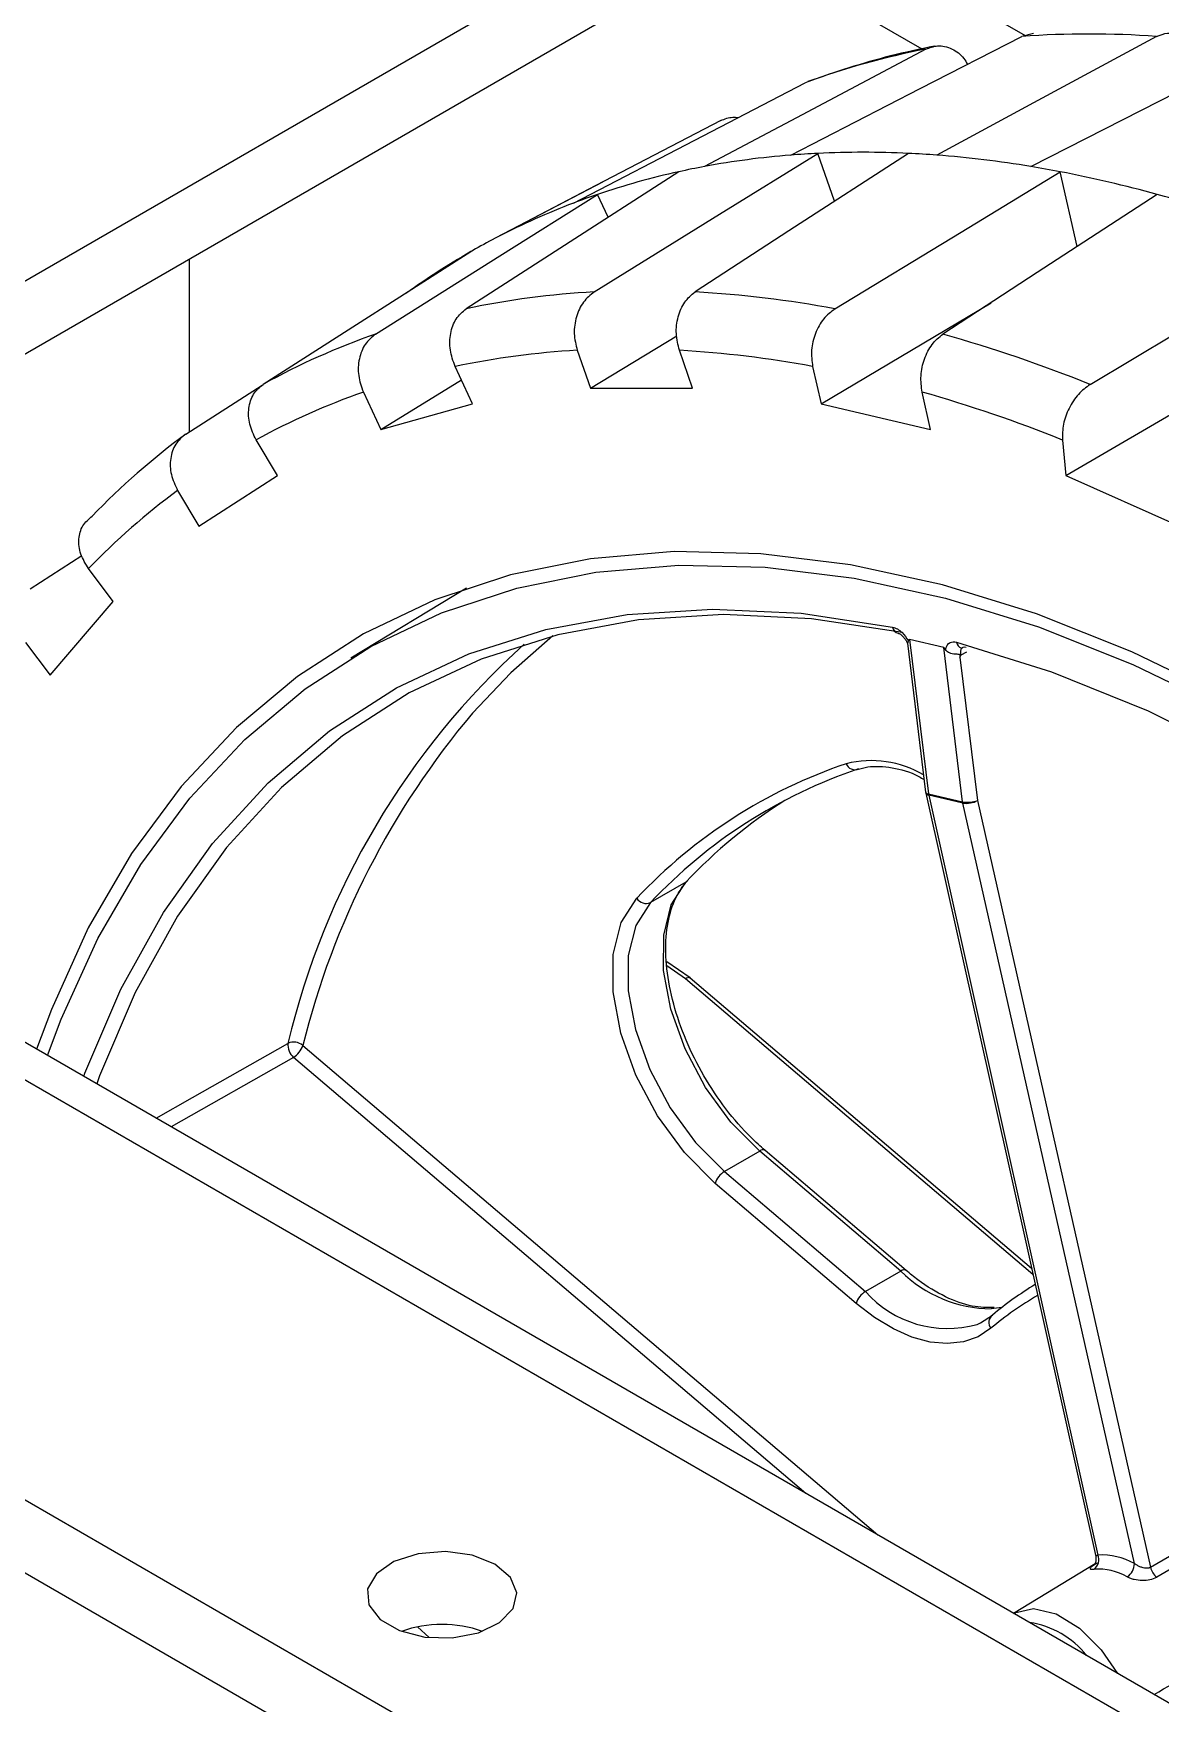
# Model space of a CAD drawing. Header units: inches. Extents: x 0 to 11, y 0 to 8.4.
# Drawn here: x 6.0299 to 6.1614, y 5.6153 to 5.8101 of the extents above; entities that cross this region are included whole.
import ezdxf

# ---------------------------------------------------------------- set-up
doc = ezdxf.new("R2010")
doc.units = ezdxf.units.IN
doc.header["$MEASUREMENT"] = 0

msp = doc.modelspace()

# ---------------------------------------------------------------- linework, layer by layer
at = {"color": 7, "linetype": 'Continuous', "lineweight": 25}
for p, q in [((5.913767956872807, 5.714718276366994), (7.504758214542304, 6.633177402167677)), ((5.913767956872807, 5.706212642909851), (7.504758214542304, 6.624671768710534)), ((6.119418083289489, 5.824931933879074), (6.145624605874027, 5.809803230414532)), ((6.11205119042214, 5.820679117150503), (6.133592402857232, 5.808243639908333)), ((6.146586647108822, 5.810055520346799), (6.145248650024528, 5.809704638096056)), ((6.123392178463503, 5.790483495369439), (6.121456966365603, 5.796071549109365)), ((6.096306970342377, 5.792698453632165), (6.08385555216547, 5.786203528138245)), ((6.151679169190033, 5.785194590288566), (6.149722348013207, 5.793924681026123)), ((6.09699634254711, 5.788631414332328), (6.095751880005422, 5.791287825070802)), ((6.048118245298269, 5.763609649324685), (6.048118245298269, 5.783771413533042)), ((6.121810983099627, 5.766868503590256), (6.141645550294197, 5.778654737756897)), ((6.09489827844331, 5.768684622388332), (6.10498263999105, 5.77477573711691)), ((6.150378014685136, 5.758492317694431), (6.180519152016749, 5.776096040452677)), ((6.093367930223786, 5.773103604731814), (6.09489827844331, 5.768684622388332)), ((6.106820099925658, 5.7686834984908), (6.105289751706133, 5.773102480834281)), ((6.081163567793237, 5.76687233551559), (6.079124811433831, 5.771224233708456)), ((6.120835541876241, 5.771220301541959), (6.121810983099627, 5.766868503590256)), ((6.047687886021464, 5.763335283033704), (6.056624240775721, 5.769032463601126)), ((6.070457629628682, 5.763885492237981), (6.079861701873681, 5.76965127862791)), ((5.805050289265672, 5.76829356582965), (7.675936981155074, 4.688253667897538)), ((6.068418873269274, 5.768237390430848), (6.070457629628682, 5.763885492237981)), ((6.09489827844331, 5.768684622388332), (6.106820099925658, 5.7686834984908)), ((6.134586449386759, 5.76387944666664), (6.133611008163373, 5.768231244618343)), ((6.070457629628682, 5.763885492237981), (6.081163567793237, 5.76687233551559)), ((6.121810983099627, 5.766868503590256), (6.134586449386759, 5.76387944666664)), ((6.05839641373551, 5.75850098901152), (6.055911195816541, 5.762653572829348)), ((6.149987118745864, 5.762644704075709), (6.150378014685136, 5.758492317694431)), ((5.805050289265672, 5.759787932372507), (7.675936981155074, 4.679748034440395)), ((6.049231653402411, 5.752616932280345), (6.05839641373551, 5.75850098901152)), ((6.150378014685136, 5.758492317694431), (6.163618949698614, 5.752606148726821)), ((6.046746435483443, 5.756769516098173), (6.049231653402411, 5.752616932280345)), ((6.029538311021486, 5.745282588781999), (6.035561408031625, 5.749163395253676)), ((6.039210406207783, 5.74382381810601), (6.036354238818137, 5.747650913390803)), ((6.031865290311267, 5.735221332007569), (6.039210406207783, 5.74382381810601)), ((6.080456206263282, 5.745370583874505), (6.066971873990592, 5.737197064781793)), ((6.029009122921622, 5.739048427292362), (6.031865290311267, 5.735221332007569)), ((6.131885380970855, 5.738945901708724), (6.134017586742516, 5.721596023645271)), ((6.136121031630596, 5.738448649100278), (6.132137962526201, 5.739380561878736)), ((6.132137962526201, 5.739380561878736), (6.134350625195525, 5.721376001522234)), ((6.138333694299921, 5.720444088743777), (6.136121031630596, 5.738448649100278)), ((6.138795123164317, 5.737911629810792), (6.138109550373617, 5.737542191487772)), ((6.138109550373617, 5.737542191487772), (6.138020009808496, 5.737313804273153)), ((6.138020009808496, 5.737313804273153), (6.140072584887502, 5.720611885626196)), ((7.605472245421931, 4.782284073149992), (5.959387781614672, 5.732548407160833)), ((5.955605012314756, 5.730364660926336), (7.601689476122015, 4.780100326915495)), ((6.134038131788349, 5.72147682506309), (6.153863667545639, 5.63243651751699)), ((6.134350625195525, 5.721376001522234), (6.138333694299921, 5.720444088743777)), ((6.134374369439278, 5.721238239708933), (6.15410625386997, 5.632618538345901)), ((6.138357438543673, 5.720306326930475), (6.134374369439278, 5.721238239708932)), ((6.158367787950686, 5.631621473529409), (6.138357438543673, 5.720306326930475)), ((6.140072584887503, 5.720611885626196), (6.160249305894985, 5.631189681732263)), ((6.106044399338772, 5.711092099596642), (6.10191960978185, 5.708710909270492)), ((6.106542415199559, 5.699914272099654), (6.1038167620083, 5.701811156507906)), ((6.106006282550495, 5.699801194152884), (6.103827900876728, 5.701317211761229)), ((6.146543160558037, 5.665314327304797), (6.106006282550495, 5.699801194152884)), ((6.146386437656148, 5.666018200105741), (6.106559245585941, 5.699901299578841)), ((6.061345686969749, 5.692032831606574), (6.128423584369714, 5.634966115327832)), ((6.060273466381014, 5.690655927666373), (6.045991753739744, 5.682552998235231)), ((6.120052871175001, 5.639798425196532), (6.060273466381014, 5.690655927666373)), ((6.114671981150203, 5.679727105605554), (6.110547191593281, 5.677345915279404)), ((6.131124729268411, 5.665729882298614), (6.114671981150203, 5.679727105605554)), ((6.13173102253215, 5.665806330760939), (6.11527827441394, 5.67980355406788)), ((6.125912372899141, 5.661962815037616), (6.109459624780933, 5.675960038344557)), ((6.110547191593281, 5.677345915279404), (6.12699993971149, 5.663348691972463)), ((6.131124729268411, 5.665729882298614), (6.12699993971149, 5.663348691972463)), ((6.142919838962532, 5.661499722652314), (6.14167958334469, 5.661323411261045)), ((6.153801166975788, 5.631591243382653), (6.144273584037369, 5.625816105283136)), ((6.074732017861943, 5.624243798009454), (6.076104191785933, 5.622994621977181))]:
    msp.add_line(p, q, dxfattribs=at)
at = {"color": 7, "linetype": 'Continuous', "lineweight": 25, "flags": 128}
for points in [[(6.134050170913652, 5.808227005461166), (6.119592638739132, 5.800563774590849), (6.108233456748882, 5.794541841560596)], [(6.118275723683631, 5.795866912688941), (6.13338039054745, 5.803616500149708), (6.145248650024528, 5.809704638096056)], [(6.160940714520194, 5.809703158769041), (6.146593988297358, 5.801954422044305), (6.135321769962731, 5.795865305718936)], [(6.146282499624677, 5.794538254589822), (6.161335688786067, 5.802202351346526), (6.173163403177736, 5.808223318166794)], [(6.092925903479082, 5.79027119644032), (6.108063941490321, 5.798125299464138), (6.119958509466317, 5.804295581272332)], [(6.110124500023187, 5.799905372520199), (6.095554606357615, 5.792305999186032), (6.084107228470724, 5.786334264670239)], [(6.095357139000199, 5.77991521626422), (6.109972871775425, 5.788963210804408), (6.121456966365603, 5.796071549109365)], [(6.131998578681383, 5.796070555327326), (6.118062179490251, 5.787023393226251), (6.107112455412383, 5.779914108063504)], [(6.105218373844015, 5.793928876518113), (6.091324561132892, 5.78497708044781), (6.08040839153143, 5.777942737957846)], [(6.123428410849005, 5.777938682361675), (6.138152902275523, 5.786891282910769), (6.149722348013207, 5.793924681026123)], [(6.069851976909723, 5.77499761016392), (6.084355699730722, 5.784120571671755), (6.095751880005422, 5.791287825070802)], [(6.16101877725024, 5.791281672210278), (6.147022400909139, 5.782159545366604), (6.136025449710961, 5.774991371838434)], [(6.081491865710685, 5.784921709609518), (6.067621954840963, 5.776082783209573), (6.056724647536216, 5.769137160604561)], [(6.153212861065766, 5.769128064438738), (6.168039555264005, 5.777967742471411), (6.179689195629752, 5.784912452321362)], [(6.169264681477436, 5.732547367351395), (6.158060367679027, 5.737952410804225), (6.146953142939478, 5.742359804577972), (6.136002269108572, 5.745746033319888), (6.125266173836344, 5.748093030034509), (6.114802138836289, 5.749388272478881), (6.104665994262635, 5.749624849974146), (6.094911820832317, 5.748801500277005), (6.085591661280954, 5.746922616314335), (6.076755242692331, 5.743998222745018), (6.0684497111829, 5.740043922474053), (6.060719380356839, 5.735080813404304), (6.053605494873812, 5.72913537587006), (6.047146010390856, 5.722239331352997), (6.041375391052531, 5.714429473234344), (6.036324425609798, 5.705747470486279), (6.032020063148708, 5.696239645349929), (6.030300340808758, 5.691611458105549)], [(6.031583053012027, 5.69087096411246), (6.033159566083273, 5.695091960922043), (6.037429923246929, 5.704524672397627), (6.042440985084016, 5.713138085641802), (6.048166015411483, 5.720886244368119), (6.054574468715468, 5.727727808797355), (6.061632153124829, 5.73362627622312), (6.069301412839573, 5.738550175769593), (6.077541329040844, 5.742473236302252), (6.086307938210517, 5.745374526595755), (6.095554466695598, 5.747238567011077), (6.105231580265897, 5.748055412086081), (6.115287647333492, 5.747820703598867), (6.125669014429591, 5.746535693820766), (6.136320292468998, 5.744207238834933), (6.147184652274853, 5.740847761956174), (6.158204127786879, 5.736475187447195), (6.169319925335392, 5.731112844884896)], [(6.035806369169049, 5.688432895590758), (6.035940699832643, 5.688799573156464), (6.04011373145483, 5.698611662657522), (6.04508364245526, 5.707559553142842), (6.050821342832671, 5.715590870607041), (6.057293248542766, 5.722658605951743), (6.06446147807313, 5.728721390140345), (6.072284074172205, 5.733743736340254), (6.080715249434473, 5.737696247635255), (6.089705654304381, 5.740555789092237), (6.09920266593034, 5.742305623175143), (6.10915069617805, 5.742935507713503), (6.119491517000285, 5.742441755852159), (6.13016460125869, 5.740827257631246)], [(6.131307001975277, 5.740200210155138), (6.120697351008274, 5.741805112936379), (6.110417988737723, 5.742295930284611), (6.100529082571328, 5.74166978933606), (6.091088514489832, 5.739930355033818), (6.08215154225084, 5.737087808676107), (6.073770475952798, 5.733158788322871), (6.065994371852272, 5.728166291409474), (6.058868745226712, 5.722139540137582), (6.052435303963341, 5.715113810431065), (6.046731704433555, 5.707130225458122), (6.041791331081767, 5.698235514928177), (6.037643101018763, 5.688481741572433), (6.037309923736762, 5.687564912014367)], [(6.090541877645637, 5.739791886717732), (6.085631076767593, 5.735484856789339), (6.081166439856852, 5.730807080242084)], [(6.137628388976196, 5.739080966274674), (6.148719067275422, 5.735603429207422), (6.159970933618474, 5.731045172036747), (6.171318128313685, 5.725432875261917), (6.182694233691215, 5.718799388911886), (6.194032662860527, 5.711183540266713), (6.205267049458363, 5.702629906592803), (6.216331636105919, 5.693188554222193), (6.227161659301498, 5.682914745503107), (6.237693728495775, 5.671868615337068), (6.247866197130878, 5.660114819195855), (6.257619523471475, 5.647722154678565), (6.266896619115881, 5.634763158823864), (6.275643183147247, 5.621313683534476)], [(6.114671981150203, 5.679727105605554), (6.11130544444629, 5.683110300372636), (6.108340445598398, 5.68715926483638), (6.105953070049498, 5.691633538970406), (6.104285099332274, 5.696267404444531), (6.103435590943096, 5.70078566511314), (6.103454995512364, 5.704919990372376), (6.104342160640924, 5.708424850786309), (6.106044399338772, 5.711092099596642)], [(6.109459624780933, 5.675960038344557), (6.105891095874786, 5.679546224797663), (6.10274819709602, 5.683838127129231), (6.100217579014186, 5.6885808577113), (6.098449530053929, 5.693492755113872), (6.0975490511614, 5.698282111422598), (6.097569620004826, 5.702664496197388), (6.098510015041098, 5.706379648236156), (6.100314388060816, 5.709206931975108)], [(6.10191960978185, 5.708710909270492), (6.100217371084002, 5.70604366046016), (6.099330205955444, 5.702538800046228), (6.099310801386174, 5.69840447478699), (6.100160309775352, 5.693886214118381), (6.101828280492576, 5.689252348644257), (6.104215656041476, 5.684778074510231), (6.107180654889369, 5.680729110046487), (6.110547191593281, 5.677345915279404)], [(6.044243412971353, 5.68356229387736), (6.048486282939408, 5.685970045855197), (6.059624056684714, 5.692290125942131)], [(6.141621241799071, 5.659057649696398), (6.140127011217635, 5.658079968483509), (6.138424997345964, 5.657481052211666), (6.136548512381677, 5.657272623004605), (6.134534283309788, 5.657458760285563), (6.132421733073913, 5.658035820933886), (6.13025220898156, 5.658992510589008), (6.12806817344535, 5.660310104706211), (6.125912372899141, 5.661962815037616)], [(6.140017291739047, 5.659506765179596), (6.140409975861011, 5.659685629185571), (6.141819627352932, 5.660607969952448)], [(6.160249305894985, 5.631189681732263), (6.175231314920282, 5.639877136364797), (6.187003500986911, 5.646700415566995)], [(6.187702156187794, 5.645583980706966), (6.172733471263427, 5.636888724030221), (6.160973438397116, 5.630053980910417)], [(6.08376821218337, 5.631545207099348), (6.081115336640616, 5.632594290129605), (6.077985133111137, 5.63301929926119), (6.074800352926646, 5.632762834655825), (6.071991118298532, 5.631859533279584), (6.069936831929832, 5.630431390988694), (6.068914936577829, 5.628671286313151), (6.069063444872332, 5.626816931142461), (6.070362299945252, 5.625118766417764), (6.07263608422179, 5.623806138694985), (6.075577710535924, 5.623056325621609), (6.078789895953816, 5.62297059360805), (6.081838817035448, 5.623560521237798), (6.084312700094088, 5.624746435515553), (6.085877433514409, 5.626368172146728), (6.086321691377508, 5.628206706612929), (6.085585474197257, 5.630013734646824), (6.08376821218337, 5.631545207099348)], [(6.144274426729065, 5.625815618807575), (6.1443835828015, 5.625876519504305), (6.146618704651055, 5.626383541302633), (6.149229421359793, 5.625772715781397), (6.151951826716553, 5.624105788685918), (6.154510724381367, 5.62155126256286), (6.156394196641682, 5.618819024563717)]]:
    msp.add_lwpolyline(points, dxfattribs=at)
at = {"color": 7, "linetype": 'Continuous', "lineweight": 25}
for centre, radius, start, end in [((6.153084426551842, 5.700915627653465), 0.1090708402226007, 85.86945251542905, 94.11974467475177), ((6.150688351011238, 5.721369140758022), 0.08843708327251265, 100.8440107009989, 110.3330671027605), ((6.126717452978647, 5.686605760242404), 0.1095921149155903, 87.23790852867783, 92.75128866152266), ((6.125152977034048, 5.703595412253914), 0.09250688174571416, 100.5387296988826, 102.4444633702222), ((6.125958179417196, 5.698928161413597), 0.09724269445527177, 94.53125522079864, 100.5021867143832), ((6.126470321198485, 5.693304950359095), 0.1028888115655892, 92.7928970478166, 94.5681707445173), ((6.126434390603641, 5.678975446871696), 0.1172272349464922, 85.65204803009574, 87.27943491974997), ((6.125684928303076, 5.670341772915473), 0.1258929148309599, 80.58339713040387, 85.60983228349893), ((6.124212721553242, 5.660860387559794), 0.1354874431001649, 79.14755422592464, 80.62521992516015), ((6.12431997132953, 5.707175555484208), 0.08883135559536662, 102.4174135498852, 108.7596642538844), ((6.122124461212984, 5.650506703147327), 0.1460491688941803, 74.5552077719282, 79.10772866374477), ((6.123458447423586, 5.709834337321045), 0.08603676275114729, 108.7858397968224, 110.7859600994421), ((6.119179561258227, 5.639442478683979), 0.1574981291493429, 73.2579136161145, 74.59448166351319), ((6.122823648159165, 5.711455320964085), 0.08429601036846714, 110.7735687850801, 117.3413823950709), ((6.122521498520087, 5.712103223495274), 0.08358207157306338, 119.399118855998, 126.0042914285463), ((6.122433182983532, 5.712245831469331), 0.08341447550325538, 117.3525304037615, 119.3943536203167), ((6.100506779289812, 5.68325583481224), 0.09679646077100028, 93.04961577967293, 101.9838261553675), ((6.100245450055986, 5.654828103864061), 0.1252743557522763, 79.33551441681234, 86.85771499692443), ((6.097376949378449, 5.695709289763515), 0.08393010104438942, 109.1444652280731, 118.9704859520587), ((6.090155537829713, 5.612407744424927), 0.1689304138363704, 68.0823273405283, 74.24458555023594), ((6.098607557147447, 5.678482659408759), 0.09476590623282083, 93.16951199322133, 101.8639299418238), ((6.098350710619225, 5.650648699141047), 0.1226502300942815, 79.43651864515594, 86.75671076858448), ((6.095544290510847, 5.690676390471555), 0.08216749342175868, 109.2762691896683, 118.8386819904638), ((6.088471008459881, 5.609114732963863), 0.1653955375889007, 68.16510077842764, 74.16181211233956), ((6.098950742415314, 5.693912159025458), 0.08629861292466315, 126.4425988675401, 136.0878784983122), ((6.097086341046996, 5.688917504993237), 0.08448669423721, 126.5719912074222, 135.9584861584178), ((6.131030843319508, 5.740958048402569), 0.0008760602341124436, 188.5860305787239, 255.1958093476018), ((6.147948513810616, 5.671429295223874), 0.09075452597441665, 132.0257531437576, 166.7111734933457), ((6.138463813619474, 5.739179155701308), 0.000841175069826593, 186.7033544571018, 251.2929352110837), ((6.154506868152588, 5.668863525136945), 0.09599907521255237, 139.8154591923936, 166.0338111041891), ((6.143995004925691, 5.668054823082103), 0.06001243501173545, 108.6961687005709, 136.7072415839828), ((6.145292705202078, 5.667848520552826), 0.05958993386509088, 108.6961687005633, 136.7072415839831), ((6.127669387871378, 5.713321254125699), 0.01193963959158618, 59.25333489114308, 104.1132240628678), ((6.125757432075453, 5.725265545343597), 0.001063973436816612, 200.0653547057539, 294.0579954212049), ((6.149937730162643, 5.669619224814234), 0.06038728205119926, 122.3771724939034, 136.6241177492514), ((6.135258252915761, 5.721748494778822), 0.001250000000000517, 187.0062092547421, 192.5525981265788), ((6.134353695447171, 5.721742713213083), 0.0003667245432889752, 203.5781359458523, 269.5203088540462), ((6.134394543075465, 5.721622892408702), 0.0003851813534393691, 202.2851948208187, 266.9977952170918), ((6.135764518434883, 5.721548769083774), 0.001424409604931518, 186.9665952879249, 192.5919235400216), ((6.138895839455912, 5.723712559564892), 0.003316460264330446, 260.2411605942652, 290.7823945353458), ((6.139747587539077, 5.720616856305274), 0.001424409604726111, 186.9665952871709, 192.5919235400733), ((6.138763165965628, 5.722995383585674), 0.002719492679857877, 261.4198767709669, 298.7830113502997), ((6.101403744166795, 5.709886881565182), 0.00128414491809731, 211.971407508154, 293.6856954131058), ((6.061468876515616, 5.692077101244873), 0.001857078277870122, 173.4131247739185, 229.9313675500734), ((6.060287829033997, 5.690843008861111), 0.001592087176587611, 48.36006662022886, 114.640261154322), ((6.058972330972221, 5.692775076878289), 0.002486714043549106, 301.5494889569204, 342.6334064734756), ((6.11502919935599, 5.679336501969833), 0.0005293165846488603, 61.92936542037254, 132.4438096784972), ((6.111830217432928, 5.675219388404318), 0.002483600582957875, 121.1044014449863, 162.6495042881108), ((6.131481947474197, 5.665339278662891), 0.000529316584649055, 61.92936542011804, 132.4438096783614), ((6.141865886713998, 5.676613962382515), 0.01529168605954526, 225.3786661180025, 269.3019304203108), ((6.16628334289688, 5.631561891715555), 0.0379756242760915, 120.8663598619112, 130.1053624366201), ((6.128282965551143, 5.66122216509737), 0.002483600582967016, 121.1044014450419, 162.6495042880032), ((6.136575597653196, 5.671819385046973), 0.01278459487739488, 221.4961955928236, 285.6170453460703), ((6.165786684152923, 5.630369740599535), 0.03750952855618361, 119.9077120283721, 130.1093236747319), ((6.142450759670237, 5.659739354328532), 0.001073695070333087, 126.0019913403333, 219.4136477596821), ((6.152858624572088, 5.632067612525382), 0.001363854143466114, 306.9912834340348, 23.8252048999727), ((6.154497733252666, 5.624686152584593), 0.007942040038508536, 60.83756545721288, 92.82537097873823), ((6.154034629675458, 5.623777287615951), 0.007209741805412909, 60.83756545724729, 92.82537097869157), ((6.156527314195881, 5.631604845788645), 0.001840548864847501, 303.6742724539176, 0.5176240340447686), ((6.162268913145177, 5.63167869355829), 0.002077966797382258, 193.6111865668985, 231.4326749561928), ((6.077581027847987, 5.610434427430217), 0.01410013832376759, 70.4368226175221, 109.5631773824745), ((6.144680498649016, 5.614529294627591), 0.01031515543701648, 38.11331729882465, 81.89205923386464)]:
    msp.add_arc(centre, radius, start, end, dxfattribs=at)
for points, knots in [([(6.160940714520194, 5.809703158769041), (6.161375741150212, 5.809876089888682), (6.162064125032548, 5.810149735195201), (6.163048786341363, 5.810052111488005), (6.164021532036445, 5.809681385969091), (6.165089744393462, 5.80875073897272), (6.165538686382583, 5.807599471232733), (6.165763137734472, 5.807023887734447)], [0, 0, 0, 0, 0.2258044908430171, 0.3573118547924682, 0.5009271414484555, 0.750485406784948, 1, 1, 1, 1]), ([(6.135068407190729, 5.808569473061659), (6.133343651152828, 5.808213872958037), (6.128267057701239, 5.807167210637243), (6.123448679337811, 5.805524002576306), (6.120267329279775, 5.804439069085052)], [0, 0, 0, 0, 0.3397467325972576, 1, 1, 1, 1]), ([(6.134050170913652, 5.808227005461166), (6.134494797125503, 5.808397172231875), (6.135198371338786, 5.808666443247928), (6.136257041541767, 5.808565749795421), (6.137322726233148, 5.808182438739615), (6.13831949008452, 5.807496031542887), (6.138762658987268, 5.806689714689754), (6.138896527939353, 5.80644614888108)], [0, 0, 0, 0, 0.2630229164870943, 0.4162060998907022, 0.5834929060813606, 0.8741848359551315, 1, 1, 1, 1]), ([(6.110124500023187, 5.799905372520199), (6.11057752201233, 5.800086949724406), (6.111219713317593, 5.800344348492172), (6.11193399002474, 5.800265308042589), (6.112144393428064, 5.800242025217565)], [0, 0, 0, 0, 0.7054315208411309, 1, 1, 1, 1]), ([(6.095357139000199, 5.77991521626422), (6.094907624577164, 5.779553886119183), (6.094008838951617, 5.778831421335419), (6.093195473935971, 5.777048453739188), (6.092896646047159, 5.775026925958474), (6.093210647581085, 5.773745478701475), (6.093367930223786, 5.773103604731814)], [0, 0, 0, 0, 0.2499123639394824, 0.4996895068213445, 0.7493956301627107, 1, 1, 1, 1]), ([(6.105289751706133, 5.773102480834281), (6.10513028586765, 5.77374247702229), (6.104811440845457, 5.775022121620223), (6.105070192648365, 5.777042128652826), (6.105828075595923, 5.778827819084812), (6.106683816920012, 5.779551578799078), (6.107112455412383, 5.779914108063504)], [0, 0, 0, 0, 0.2499136709341092, 0.4996915371566669, 0.7493968572079343, 1, 1, 1, 1]), ([(6.079124811433831, 5.771224233708456), (6.078895349544802, 5.771854667072837), (6.078436550457826, 5.773115191220016), (6.078518944212084, 5.775106889418991), (6.079151872933178, 5.77686885607869), (6.079989051215825, 5.777584349338087), (6.08040839153143, 5.777942737957846)], [0, 0, 0, 0, 0.2499136709341209, 0.4996915371566995, 0.7493968572079526, 1, 1, 1, 1]), ([(6.123428410849005, 5.777938682361675), (6.122966787031732, 5.777581480499218), (6.122043789169782, 5.776867270046911), (6.121089355767159, 5.77510801063208), (6.120594500459163, 5.773114844149834), (6.120755098625739, 5.77185257116367), (6.120835541876241, 5.771220301541959)], [0, 0, 0, 0, 0.24991236393949, 0.4996895068213572, 0.7493956301627022, 1, 1, 1, 1]), ([(6.069851976909723, 5.77499761016392), (6.06941395748868, 5.774634891138376), (6.068538155647473, 5.773909649345088), (6.067855034861066, 5.772136632576053), (6.067736504005309, 5.770133844017947), (6.068191144763935, 5.768870297807607), (6.068418873269274, 5.768237390430848)], [0, 0, 0, 0, 0.2499123639394997, 0.4996895068213754, 0.74939563016273, 1, 1, 1, 1]), ([(6.133611008163373, 5.768231244618343), (6.133527989349016, 5.76886228461175), (6.133361996833266, 5.770124021687331), (6.133813994005703, 5.772125248165462), (6.134709347594167, 5.773900924359668), (6.135586224475622, 5.774627454749955), (6.136025449710961, 5.774991371838434)], [0, 0, 0, 0, 0.2499136709340987, 0.4996915371566819, 0.7493968572079397, 1, 1, 1, 1]), ([(6.055911195816541, 5.762653572829348), (6.055620315645124, 5.763256214913428), (6.055038713368465, 5.764461171601964), (6.054966994945015, 5.766378331728801), (6.05549128252503, 5.768083557440961), (6.056313034310779, 5.768785539638695), (6.056724647536216, 5.769137160604561)], [0, 0, 0, 0, 0.249913670934115, 0.4996915371566949, 0.7493968572079502, 1, 1, 1, 1]), ([(6.153212861065766, 5.769128064438738), (6.152738881399824, 5.768777604825161), (6.151791178525963, 5.768076875222555), (6.150689138870176, 5.766374262636626), (6.149988481950805, 5.764455696230226), (6.149987573691069, 5.763249090231871), (6.149987118745864, 5.762644704075709)], [0, 0, 0, 0, 0.2499123639394897, 0.4996895068213386, 0.749395630162706, 0.9999999999999999, 0.9999999999999999, 0.9999999999999999, 0.9999999999999999]), ([(6.047687886021464, 5.763335283033704), (6.047260397940349, 5.762973956730161), (6.046405653080763, 5.762251499627308), (6.045837994960858, 5.760521790343216), (6.045878552517912, 5.758584272147005), (6.046456795106907, 5.757375158386568), (6.046746435483443, 5.756769516098173)], [0, 0, 0, 0, 0.2499123639394891, 0.4996895068213344, 0.7493956301626882, 1, 1, 1, 1]), ([(6.036354238818137, 5.747650913390803), (6.036012384295921, 5.748208380161897), (6.035328861017454, 5.74932301077302), (6.035129958907771, 5.751121668390809), (6.035565219438192, 5.752738860025158), (6.03637514999789, 5.753422497081198), (6.03678084200348, 5.753764929015688)], [0, 0, 0, 0, 0.2499136709341128, 0.4996915371567137, 0.7493968572079455, 1, 1, 1, 1]), ([(6.13016460125869, 5.740827257631246), (6.13034802154496, 5.740768578795427), (6.130713855606342, 5.740651543121449), (6.131394982446851, 5.740133024483403), (6.131774970692772, 5.739561708640821), (6.132007183377258, 5.739212574721761)], [0, 0, 0, 0, 0.2811138799038599, 0.5606851591347499, 1, 1, 1, 1]), ([(6.130813258941721, 5.740109888786394), (6.130846068526197, 5.740100210865149), (6.130914587530203, 5.740079999651408), (6.131069745850615, 5.739992276032531), (6.131257382385412, 5.739844566779332), (6.131470359723367, 5.739626245632657), (6.131682367588168, 5.739336213450503), (6.131831135791615, 5.739094799494567), (6.131884252473382, 5.738955528978809), (6.131890807326148, 5.738938342330564)], [0, 0, 0, 0, 0.1311340746643674, 0.2738582743536628, 0.4286560468803325, 0.5966120562259914, 0.7774769054475938, 0.9725395850532146, 1, 1, 1, 1]), ([(6.132007183377258, 5.739212574721761), (6.131990274780191, 5.739158784500087), (6.131953252223381, 5.739041007044648), (6.131893271745671, 5.738968104271809), (6.131889382693442, 5.738952759332937), (6.131887731549821, 5.738946244455679)], [0, 0, 0, 0, 0.326025735394882, 0.7138561680548191, 1, 1, 1, 1]), ([(6.132007183377258, 5.739212574721761), (6.132014901788208, 5.739243466893797), (6.132028724901834, 5.739298792531023), (6.13206105079324, 5.739355206447424), (6.132097412421521, 5.739383571669415), (6.132125033681148, 5.739381521509238), (6.132137962526201, 5.739380561878736)], [0, 0, 0, 0, 0.365321687984455, 0.6542646194004966, 0.8381696119003111, 1, 1, 1, 1]), ([(6.136121031630596, 5.738448649100278), (6.136132692798523, 5.738444475254313), (6.136157194809245, 5.738435705324986), (6.136196920230025, 5.738403102090898), (6.136265305642661, 5.738328899191911), (6.136311149394562, 5.73825401955998), (6.136345762424797, 5.738197483808502)], [0, 0, 0, 0, 0.1366464377155663, 0.2871163937678246, 0.4617573650692562, 1, 1, 1, 1]), ([(6.136345762424797, 5.738197483808502), (6.13639554321213, 5.738378517075494), (6.136494864608596, 5.738739710175237), (6.136909405533075, 5.739137086825476), (6.137356094794663, 5.739102220309929), (6.137628388976196, 5.739080966274674)], [0, 0, 0, 0, 0.2817690329953021, 0.562178610212134, 1, 1, 1, 1]), ([(6.138020009808496, 5.737313804273153), (6.138035661684158, 5.737359431277675), (6.138055246884186, 5.73741652437179), (6.138056347383285, 5.737487228955594), (6.13805158342434, 5.73752093321326), (6.138041824850847, 5.737551439828955), (6.138024079733753, 5.73758074193633), (6.137994594248428, 5.737605629594147), (6.137930644280244, 5.737634925491724), (6.137796381401095, 5.7376535372279), (6.137606591271846, 5.737659164867424), (6.137437853125395, 5.737670492605571), (6.137346663259412, 5.737679456524799), (6.13720037274319, 5.737696545779131), (6.136970358944514, 5.737745322520434), (6.136689055555481, 5.737864458993308), (6.136477884116035, 5.738011664289091), (6.136387287738657, 5.738139081484158), (6.136345762424797, 5.738197483808502)], [0, 0, 0, 0, 0.0628803896949601, 0.07868226381196183, 0.0944475081926425, 0.1103824600046553, 0.1259302016820365, 0.1493497873077642, 0.1776115584496538, 0.2516193363798305, 0.3767987394401929, 0.4609815524243039, 0.4866851902241758, 0.5014439022558211, 0.6600979332414446, 0.7938467839070081, 0.9055086169136403, 1, 1, 1, 1]), ([(6.138726430198398, 5.738464297523759), (6.13861409511223, 5.738476905033997), (6.138445378069589, 5.738495840363242), (6.138274214688947, 5.738400263181001), (6.138171508533647, 5.738291313698501), (6.138102305090004, 5.738143114338579), (6.138053018031502, 5.73790600023068), (6.138087108673009, 5.73768752167187), (6.138109795048216, 5.737542130258251)], [0, 0, 0, 0, 0.2494061374393529, 0.3745852463385664, 0.5004590110172429, 0.6261694128146316, 0.7512261257046873, 1, 1, 1, 1]), ([(6.126042797533299, 5.724226783580073), (6.126441406805686, 5.724338307500715), (6.127656494773206, 5.724678267916714), (6.130039348297528, 5.724528288208219), (6.132346181855206, 5.723948653127898), (6.133637806266004, 5.72316818838963), (6.133839342107073, 5.723046410250308)], [0, 0, 0, 0, 0.1850300030542027, 0.564030357334402, 0.9319744130871565, 1, 1, 1, 1]), ([(6.11527827441394, 5.67980355406788), (6.114733492672614, 5.680289897294548), (6.113142240652971, 5.681710456360628), (6.110654956831555, 5.684578388900614), (6.108064724285821, 5.688445474001999), (6.105981039433366, 5.692624964087053), (6.104508976537584, 5.696887998363605), (6.103718955990563, 5.701014633103661), (6.103635705521892, 5.704790290703167), (6.104244912606504, 5.708006299317477), (6.105221403824854, 5.710069537139267), (6.105993702853593, 5.710964406066259), (6.10622963387277, 5.71123778118408)], [0, 0, 0, 0, 0.05820006261122106, 0.1699964594038644, 0.2821429253262814, 0.3943828109531774, 0.5065080846881793, 0.6183007744511818, 0.7296028968289198, 0.8404349533614337, 0.9512541869439709, 1, 1, 1, 1]), ([(6.106538842383494, 5.6998782467291), (6.106521196306257, 5.699903560914092), (6.106469090901845, 5.699978308736436), (6.106272946457666, 5.699948612221613), (6.106092896791919, 5.699849076539108), (6.106006282550495, 5.699801194152884)], [0, 0, 0, 0, 0.2099497416103867, 0.6199404006982827, 0.9999999999999999, 0.9999999999999999, 0.9999999999999999, 0.9999999999999999]), ([(6.142007512809032, 5.661483958780534), (6.141181680889815, 5.661478678775412), (6.139445666055559, 5.661467579462097), (6.136362645742182, 5.66260794006311), (6.133715617054772, 5.664186695523695), (6.132192917582874, 5.6654293764302), (6.13173102253215, 5.665806330760939)], [0, 0, 0, 0, 0.2730653700530309, 0.5740218101324939, 0.8707839457176852, 1, 1, 1, 1]), ([(6.160668139974032, 5.616351729595801), (6.166589007712629, 5.619815741161904), (6.177822594675112, 5.626387966194597), (6.189051489057, 5.632962770319509), (6.194361989010834, 5.636072203520531)], [0, 0, 0, 0, 0.5270683138315173, 1, 1, 1, 1]), ([(6.15410625386997, 5.632618538345901), (6.154029097097527, 5.632576586643584), (6.153901820096885, 5.632507383556496), (6.153859722912232, 5.632454958142577), (6.15386513116641, 5.632440155080344), (6.15386625087433, 5.63243709030094)], [0, 0, 0, 0, 0.5496944298515519, 0.9067701523064505, 1, 1, 1, 1]), ([(6.154024530480643, 5.631679806602605), (6.153824369272925, 5.63155506186073), (6.153425096287066, 5.631306226403921), (6.153153433246226, 5.631076570886456), (6.153200871717155, 5.630982212549949), (6.15341173206443, 5.630960071174232), (6.153590491556142, 5.63097222892163), (6.153679246769095, 5.630978265319748)], [0, 0, 0, 0, 0.2504819077700383, 0.4996505584636783, 0.7491922346143929, 0.8754723656137843, 1, 1, 1, 1]), ([(6.153863843821171, 5.632435712527242), (6.153876774440319, 5.632355144469327), (6.153902450502893, 5.632195162145772), (6.153883143918238, 5.63197184279527), (6.153839277137469, 5.631785293743003), (6.153796975786054, 5.63165603988869), (6.153776115723757, 5.631593893366156), (6.153794127452174, 5.631592731081616), (6.153798604310337, 5.631592442193015)], [0, 0, 0, 0, 0.1892658403424965, 0.3758212583336173, 0.5590238754541725, 0.7430656436839321, 0.9361383514256219, 1, 1, 1, 1]), ([(6.160249305894985, 5.631189681732263), (6.160183298380526, 5.631158360083353), (6.16004678198285, 5.631093580812184), (6.159717120619876, 5.631062088093567), (6.159389365674476, 5.631120516250912), (6.15905550609267, 5.631235670703149), (6.158727021678055, 5.631376716154382), (6.158503419775315, 5.631529063249312), (6.158367787950686, 5.631621473529409)], [0, 0, 0, 0, 0.121136946645511, 0.2505348022477856, 0.4995252522852374, 0.5873644675943747, 0.7497046783552693, 1, 1, 1, 1]), ([(6.15754784479528, 5.6300731351699), (6.157665359801558, 5.630019046455697), (6.157902985055452, 5.629909674513746), (6.158475268285664, 5.62974973362723), (6.159265538746316, 5.629646694719957), (6.160221951158142, 5.629715298901051), (6.160722889289068, 5.62994106285811), (6.160973438397116, 5.630053980910417)], [0, 0, 0, 0, 0.1241815449219627, 0.2511055572845325, 0.5003650494061815, 0.7501026903482745, 1, 1, 1, 1])]:
    msp.add_open_spline(points, degree=3, knots=knots, dxfattribs=at)

doc.saveas('drawing.dxf')
